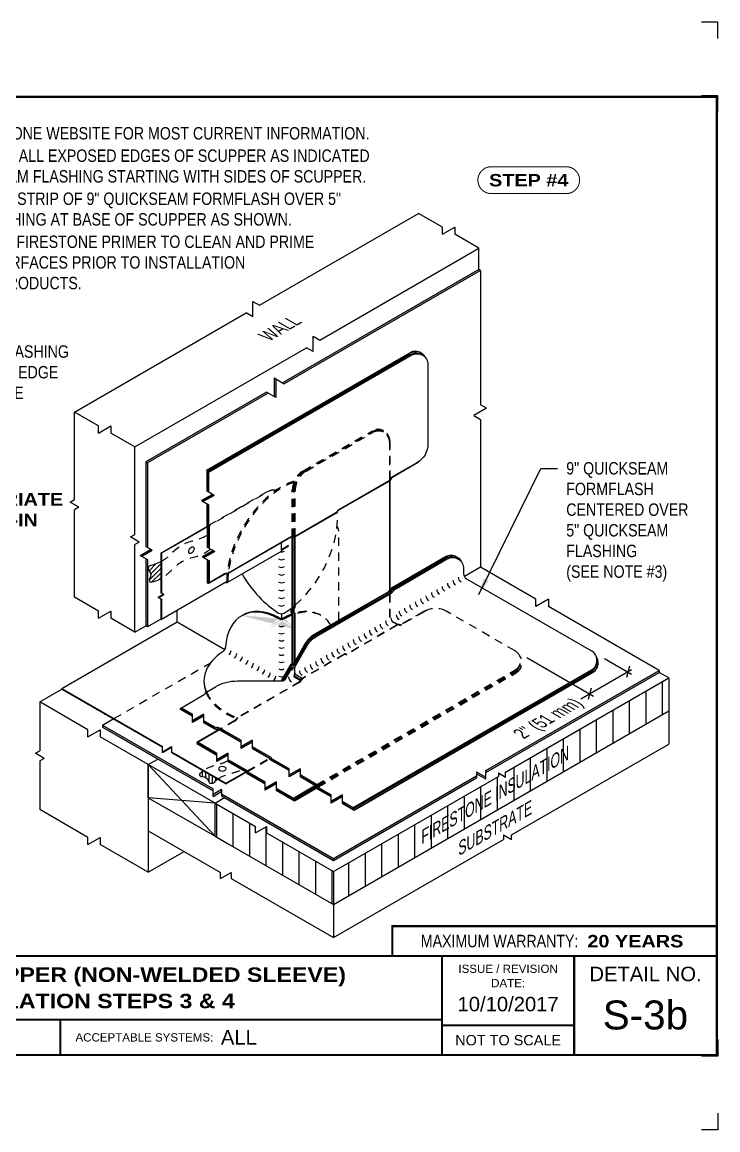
# Model space of a CAD drawing. Header units: inches. Extents: x 277.4 to 297.5, y 56 to 72.7.
# Drawn here: x 286.95 to 297.48, y 55.96 to 72.72 of the extents above; entities that cross this region are included whole.
import ezdxf
from ezdxf.enums import TextEntityAlignment as Align

# ---------------------------------------------------------------- set-up
doc = ezdxf.new("R2010")
doc.units = ezdxf.units.IN
doc.header["$MEASUREMENT"] = 0
doc.linetypes.add('HIDDEN2', pattern=[0.1875, 0.125, -0.0625])
doc.layers.get('0').update_dxf_attribs({"linetype": 'CONTINUOUS'})
doc.layers.get('DEFPOINTS').update_dxf_attribs({"linetype": 'CONTINUOUS'})
for name, color, linetype in [('FSBP-ACCESSORY-OTHER', 7, 'CONTINUOUS'), ('FSBP-ANNO-NOTE', 7, 'CONTINUOUS'), ('FSBP-INSULATION', 7, 'CONTINUOUS'), ('FSBP-MEMBRANE', 7, 'CONTINUOUS'), ('FSBP-SEALANTS', 1, 'CONTINUOUS'), ('FSBP-SUBSTRATE-GENERIC', 9, 'CONTINUOUS'), ('FSBP-TTLB', 7, 'CONTINUOUS'), ('FSBP-TTLB-BORDER', 7, 'CONTINUOUS'), ('FSBP-TTLB-TEXT', 7, 'CONTINUOUS'), ('FSBP-WALL-CURB', 9, 'CONTINUOUS'), ('FSBP-WOOD', 7, 'CONTINUOUS')]:
    doc.layers.add(name, color=color, linetype=linetype)
doc.styles.add('FSBP_ARIAL', font='arial.ttf')
doc.styles.add('FSBP_ARIAL_BOLD', font='')
doc.styles.add('FSBP_ARIAL_NAR', font='ARIALN.TTF')
doc.styles.get('FSBP_ARIAL_BOLD').set_extended_font_data('Arial Black')
doc.dimstyles.new('FSBP-LEADER', dxfattribs={"dimtxt": 0.1875, "dimasz": 0.25, "dimexe": 0.0625, "dimexo": 0.125, "dimgap": 0.125, "dimtad": 0, "dimtih": 1, "dimtoh": 1, "dimdec": 4, "dimzin": 0, "dimdsep": 46, "dimlunit": 4, "dimtxsty": 'FSBP_ARIAL_NAR', "dimcen": 0.09375, "dimclrd": 256, "dimclre": 256, "dimclrt": 256, "dimadec": 0, "dimazin": 0, "dimtfac": 1, "dimtdec": 4, "dimtofl": 0, "dimtmove": 0, "dimatfit": 3, "dimfxl": 0, "dimtolj": 1, "dimtzin": 0, "dimlwd": -1, "dimlwe": -1, "dimarcsym": 0})
pattern_1 = [(45, (21.178838, -34.580085), (-0.022097087, 0.022097087), []), (45, (21.178838, -34.56446), (-0.022097087, 0.022097087), [])]

# ---------------------------------------------------------------- blocks, each defined once
blk = doc.blocks.new('TTLB-EPDM_2')
at = {"layer": 'DEFPOINTS', "linetype": 'Continuous', "ltscale": 1.75}
for points in [[(20.016, 13.881), (20.016, 14.131), (19.766, 14.131)], [(20.016, -2.381), (20.016, -2.631), (19.766, -2.631)]]:
    blk.add_lwpolyline(points, dxfattribs=at)
at = {"layer": 'DEFPOINTS', "color": 1}
for points in [[(20.016, 12.766), (20.016, 13.016), (19.766, 13.016)], [(20.016, -1.266), (20.016, -1.516), (19.766, -1.516)]]:
    blk.add_lwpolyline(points, dxfattribs=at)
at = {"layer": 'FSBP-TTLB', "const_width": 0.0312}
blk.add_lwpolyline([(15.09, 0), (20, 0), (20, 0.451), (15.09, 0.451)], close=True, dxfattribs=at)
for points in [[(0, 0), (0, -1.5), (20, -1.5), (20, 0), (0, 0)], [(15.84, 0), (15.84, -0.964)], [(17.841, 0), (17.841, -1.5)], [(20, 0), (20, -1.5)], [(4.825, -0.964), (15.84, -0.964)], [(15.84, -0.964), (15.84, -1.5)], [(15.84, -1.049), (17.841, -1.049)]]:
    blk.add_lwpolyline(points, dxfattribs=at)
at = {"layer": 'FSBP-TTLB-BORDER', "const_width": 0.0312}
blk.add_lwpolyline([(20, 0), (20, 13), (0, 13), (0, 0)], dxfattribs=at)
at = {"layer": 'FSBP-TTLB-TEXT', "const_width": 0.0312}
blk.add_lwpolyline([(10.062, -0.964), (10.062, -1.5)], dxfattribs=at)
at = {"layer": 'FSBP-TTLB-TEXT', "style": 'FSBP_ARIAL_NAR'}
blk.add_text('MAXIMUM WARRANTY:', height=0.1875, dxfattribs=at).set_placement((17.905, 0.226), align=Align.MIDDLE_RIGHT)
at = {"layer": 'FSBP-TTLB-TEXT', "style": 'FSBP_ARIAL'}
for s, height, p in [('ISSUE / REVISION', 0.125, (16.841, -0.194)), ('DETAIL NO.', 0.2188, (18.921, -0.272)), ('DATE:', 0.125, (16.841, -0.41)), ('NOT TO SCALE', 0.15625, (16.841, -1.274))]:
    blk.add_text(s, height=height, dxfattribs=at).set_placement(p, align=Align.MIDDLE_CENTER)
blk.add_text('ACCEPTABLE SYSTEMS:', height=0.125, dxfattribs=at).set_placement((10.293, -1.232), align=Align.MIDDLE_LEFT)
at = {"layer": 'FSBP-TTLB-TEXT'}
for tag, height, style, p in [('MAXIMUM_WARRANTY', 0.188, 'FSBP_ARIAL_BOLD', (18.04, 0.224)), ('ACCPT_SYSTEMS', 0.219, 'FSBP_ARIAL', (12.494, -1.232))]:
    blk.add_attdef(tag, text='', height=height, dxfattribs=dict(at, style=style)).set_placement(p, align=Align.MIDDLE_LEFT)
for tag, height, style, p in [('DETAIL_DESCP_LINE_1', 0.219, 'FSBP_ARIAL_BOLD', (10.331, -0.283)), ('DETAIL_DESCP_LINE_2', 0.219, 'FSBP_ARIAL_BOLD', (10.331, -0.681)), ('ISSUE_REV_DATE', 0.219, 'FSBP_ARIAL', (16.841, -0.728)), ('DETAIL_NUMBER', 0.438, 'FSBP_ARIAL', (18.919, -0.893))]:
    blk.add_attdef(tag, text='', height=height, dxfattribs=dict(at, style=style)).set_placement(p, align=Align.MIDDLE_CENTER)

msp = doc.modelspace()

# ---------------------------------------------------------------- hatches: boundary and pattern name
at = {"layer": 'FSBP-ACCESSORY-OTHER'}
h = msp.add_hatch(dxfattribs=at)
h.set_pattern_fill('STEEL', color=256, scale=0.25, angle=90, style=0)
h.set_pattern_definition([(135, (84.894145, 18.173575), (-0.022097087, -0.022097087), []), (135, (84.87852, 18.173575), (-0.022097087, -0.022097087), [])])
h.paths.add_polyline_path([(289.756, 65.089, 0.079624), (289.754, 65.098), (289.048, 64.69), (289.057, 64.686)])
h.paths.add_polyline_path([(289.097, 64.061), (289.087, 64.066), (289.009, 64.021), (289.018, 64.016)])
h.paths.add_polyline_path([(289.209, 61.751), (289.209, 61.761), (289.071, 61.682), (289.071, 61.671)])
h.paths.add_polyline_path([(290.339, 61.373, 0.082504), (290.332, 61.38), (290.032, 61.206), (290.032, 61.196)])
h = msp.add_hatch(dxfattribs=at)
h.set_pattern_fill('STEEL', color=256, scale=0.25, style=0)
h.set_pattern_definition(pattern_1)
h.paths.add_polyline_path([(289.057, 64.686), (289.048, 64.69), (289.048, 64.089), (289.057, 64.084)])
h.paths.add_polyline_path([(289.057, 63.993), (289.048, 63.998), (289.048, 63.691), (289.057, 63.686)])
h = msp.add_hatch(dxfattribs=at)
h.set_pattern_fill('STEEL', color=256, scale=0.25, style=0)
h.set_pattern_definition(pattern_1)
h.paths.add_polyline_path([(287.549, 62.64), (287.549, 62.629), (289.071, 61.751), (289.071, 61.761)])
h.paths.add_polyline_path([(289.209, 61.682), (289.209, 61.671), (290.032, 61.196), (290.032, 61.206)])
at = {"layer": 'FSBP-INSULATION'}
h = msp.add_hatch(dxfattribs=at)
h.set_pattern_fill('LINE', color=256, scale=2, angle=90, style=0)
h.set_pattern_definition([(90, (21.64294, 0.18063), (-0.25, 2e-17), [])])
h.paths.add_polyline_path([(291.661, 59.37), (291.661, 59.87), (290.645, 60.456), (290.645, 60.55), (290.483, 60.456), (290.483, 60.55), (289.868, 60.905), (289.868, 60.405), (290.069, 60.288)])
h.paths.add_polyline_path([(293.715, 60.556), (296.737, 62.3), (296.737, 62.8), (294.264, 61.372), (294.264, 61.301), (294.158, 61.362), (294.158, 61.311), (291.661, 59.87), (291.661, 59.37)])
h.paths.add_polyline_path([(292.935, 60.219), (295.376, 61.564), (295.376, 61.9), (292.935, 60.555)], flags=24)
at = {"layer": 'FSBP-MEMBRANE'}
h = msp.add_hatch(color=256, dxfattribs=at)
h.paths.add_polyline_path([(288.845, 64.591), (288.819, 64.606), (288.819, 63.589), (288.845, 63.574)])
h.paths.add_polyline_path([(288.736, 64.654), (288.762, 64.639), (288.919, 64.73), (288.894, 64.745)])
h.paths.add_polyline_path([(288.819, 64.787), (288.845, 64.772), (288.845, 66.055), (288.819, 66.07)])
h.paths.add_polyline_path([(290.672, 67.11), (290.646, 67.125), (288.819, 66.07), (288.845, 66.055)])
h.paths.add_polyline_path([(290.763, 67.058), (290.789, 67.043), (290.789, 67.324), (290.763, 67.339)])
h.paths.add_polyline_path([(293.888, 68.966), (293.862, 68.981), (290.89, 67.265), (290.916, 67.25)])
h = msp.add_hatch(color=256, dxfattribs=at)
h.paths.add_polyline_path([(292.841, 67.684, -0.255923), (293.001, 67.688, 0.280048), (292.828, 67.692), (292.508, 67.507), (292.508, 67.492)])
h.paths.add_polyline_path([(292.508, 67.492), (292.508, 67.507), (289.76, 65.92), (289.773, 65.913)])
h.paths.add_polyline_path([(289.773, 65.913), (289.76, 65.92), (289.76, 65.618), (289.773, 65.61)])
h.paths.add_polyline_path([(289.855, 65.563), (289.842, 65.57), (289.677, 65.475), (289.69, 65.468)])
h.paths.add_polyline_path([(289.773, 65.42), (289.76, 65.427), (289.76, 65.117, 0.124612), (289.764, 65.103, -0.124612), (289.769, 65.09), (289.769, 64.768), (289.782, 64.761), (289.782, 65.09, 0.124612), (289.777, 65.104, -0.124612), (289.773, 65.117)])
h.paths.add_polyline_path([(289.864, 64.713), (289.851, 64.721), (289.687, 64.625), (289.699, 64.618)])
h.paths.add_polyline_path([(289.782, 64.57), (289.769, 64.578), (289.769, 64.248), (289.782, 64.241)])
for points in [[(291.069, 63.887, -0.145855), (291.06, 63.869, 0.145855), (291.052, 63.85), (291.052, 63.8, 0.145855), (291.06, 63.782, -0.145855), (291.069, 63.763), (291.069, 63.033), (291.082, 63.055), (291.082, 63.768, 0.145855), (291.073, 63.786, -0.145855), (291.065, 63.805), (291.065, 63.846, -0.145855), (291.073, 63.865, 0.145855), (291.082, 63.883), (291.082, 64.936, -0.050715), (291.069, 64.931)], [(291.27, 63.299, -0.131652), (291.392, 63.421), (292.543, 64.086, 0.19907), (292.561, 64.112, -0.108413), (292.613, 64.156), (293.381, 64.6, -0.250594), (293.538, 64.605, 0.285456), (293.362, 64.611), (292.56, 64.148, 0.19907), (292.543, 64.122, -0.219395), (292.522, 64.095), (291.373, 63.432, 0.131652), (291.251, 63.31), (291.072, 63, -0.16688), (291.05, 62.992, 0.16688), (291.028, 62.984), (290.897, 62.757, 0.16329), (290.937, 62.783), (291.038, 62.958, -0.16688), (291.06, 62.966, 0.16688), (291.082, 62.974)]]:
    msp.add_hatch(color=256, dxfattribs=at).paths.add_polyline_path(points)
h = msp.add_hatch(color=256, dxfattribs=at)
edge = h.paths.add_edge_path()
edge.add_ellipse((290.891, 64.725), major_axis=(-0.587, -1.016), ratio=0.57735, start_angle=307.1534, end_angle=313.8042, ccw=False)
edge.add_arc((290.039, 64.44), 0.0666, 279.2377, 296.5015, ccw=False)
edge.add_ellipse((290.874, 64.735), major_axis=(-0.587, -1.016), ratio=0.57735, start_angle=308.0668, end_angle=315)
edge.add_line((290.044, 64.256), (290.027, 64.246))
edge.add_line((290.027, 64.246), (290.03, 64.244))
edge.add_arc((290.041, 64.262), 0.0208, 240, 299.5978)
edge.add_line((290.051, 64.243), (290.051, 64.244))
edge.add_arc((290.041, 64.262), 0.0208, 300.4022, 359.0851)
edge.add_ellipse((290.891, 64.725), major_axis=(-0.587, -1.016), ratio=0.57735, start_angle=313.8042, end_angle=314.0635, ccw=False)
h = msp.add_hatch(color=256, dxfattribs=at)
edge = h.paths.add_edge_path()
edge.add_ellipse((290.891, 62.725), major_axis=(-0.587, -1.016), ratio=0.57735, start_angle=214.8173, end_angle=223.439, ccw=False)
edge.add_arc((291.003, 63.747), 0.0358, 8.4871, 33.1803)
edge.add_ellipse((290.874, 62.735), major_axis=(-0.587, -1.016), ratio=0.57735, start_angle=213.9828, end_angle=222.3308)
edge.add_arc((290.874, 63.788), 0.0833, 242.3672, 297.6328, ccw=False)
edge.add_ellipse((290.874, 62.735), major_axis=(0.587, -1.016), ratio=0.57735, start_angle=137.6692, end_angle=180.8455)
edge.add_ellipse((290.857, 62.725), major_axis=(0.587, -1.016), ratio=0.57735, start_angle=136.561, end_angle=179.1545, ccw=False)
edge.add_arc((290.874, 63.769), 0.0833, 241.3706, 298.6294)
edge = h.paths.add_edge_path()
edge.add_ellipse((290.874, 62.755), major_axis=(-1.174, 0), ratio=0.57735, start_angle=360.8455, end_angle=374.3543, ccw=False)
edge.add_ellipse((290.874, 62.735), major_axis=(-1.174, 0), ratio=0.57735, start_angle=359.1545, end_angle=373.0671)
edge.add_arc((289.766, 62.546), 0.05, 125.1472, 134.4899, ccw=False)
h = msp.add_hatch(color=256, dxfattribs=at)
h.paths.add_polyline_path([(289.36, 62.348), (289.36, 62.348), (289.36, 62.327), (289.528, 62.23), (289.528, 62.252)])
h.paths.add_polyline_path([(295.257, 62.721), (295.238, 62.732), (291.958, 60.838), (291.958, 60.817)])
h.paths.add_polyline_path([(295.565, 62.899, 0.285456), (295.648, 63.054, -0.250594), (295.565, 62.921), (295.238, 62.732), (295.257, 62.721)])
h.paths.add_polyline_path([(289.692, 62.23), (289.692, 62.252), (289.528, 62.157), (289.528, 62.135)])
h.paths.add_polyline_path([(289.692, 62.157), (289.692, 62.135), (289.86, 62.038, 0.127503), (289.899, 62.031, -0.127503), (289.937, 62.024), (290.264, 61.835), (290.264, 61.857), (289.937, 62.046, 0.127503), (289.899, 62.053, -0.127503), (289.86, 62.06)])
h.paths.add_polyline_path([(290.429, 61.835), (290.429, 61.857), (290.264, 61.762), (290.264, 61.74)])
h.paths.add_polyline_path([(290.429, 61.762), (290.429, 61.74), (290.688, 61.59, -0.164799), (290.701, 61.577, 0.124612), (290.711, 61.566), (290.99, 61.405), (290.99, 61.427), (290.734, 61.575, -0.164799), (290.72, 61.588, 0.124612), (290.711, 61.599)])
h.paths.add_polyline_path([(291.155, 61.405), (291.155, 61.427), (290.99, 61.332), (290.99, 61.31)])
h.paths.add_polyline_path([(291.155, 61.332), (291.155, 61.31), (291.388, 61.176, -0.127503), (291.413, 61.146, 0.127503), (291.438, 61.116), (291.625, 61.009), (291.625, 61.03), (291.457, 61.127, -0.127503), (291.432, 61.157, 0.127503), (291.406, 61.187)])
h.paths.add_polyline_path([(291.79, 61.009), (291.79, 61.03), (291.625, 60.935), (291.625, 60.913)])
h.paths.add_polyline_path([(291.79, 60.935), (291.79, 60.913), (291.958, 60.817), (291.958, 60.838)])
h = msp.add_hatch(color=256, dxfattribs=at)
h.paths.add_polyline_path([(288.166, 62.086), (288.166, 62.056), (289.839, 61.09), (289.839, 61.12)])
h.paths.add_polyline_path([(289.966, 61.082), (289.966, 61.112), (289.839, 61.038), (289.839, 61.008)])
h.paths.add_polyline_path([(291.662, 60.037), (291.662, 60.067), (289.966, 61.046), (289.966, 61.016)])
h.paths.add_polyline_path([(291.662, 60.067), (291.662, 60.037), (293.828, 61.287), (293.828, 61.317)])
h.paths.add_polyline_path([(293.969, 61.269), (293.969, 61.299), (293.828, 61.38), (293.828, 61.35)])
h.paths.add_polyline_path([(296.592, 62.883), (296.592, 62.913), (293.969, 61.399), (293.969, 61.369)])
h = msp.add_hatch(color=256, dxfattribs=at)
h.paths.add_polyline_path([(289.611, 61.827), (289.611, 61.812), (289.896, 61.647), (289.896, 61.662)])
h.paths.add_polyline_path([(290.061, 61.647), (290.061, 61.662), (289.896, 61.567), (289.896, 61.552)])
h.paths.add_polyline_path([(290.061, 61.567), (290.061, 61.552), (290.339, 61.391, -0.124612), (290.349, 61.38, 0.124612), (290.358, 61.369), (290.627, 61.214), (290.627, 61.229), (290.365, 61.38, -0.124612), (290.356, 61.391, 0.124612), (290.346, 61.402)])
h.paths.add_polyline_path([(290.792, 61.214), (290.792, 61.229), (290.627, 61.134), (290.627, 61.119)])
h.paths.add_polyline_path([(290.792, 61.134), (290.792, 61.119), (291.054, 60.968), (291.054, 60.983)])
h.paths.add_polyline_path([(291.391, 61.162, 0.044397), (291.381, 61.171), (291.054, 60.983), (291.054, 60.968)])
at = {"layer": 'FSBP-SEALANTS'}
h = msp.add_hatch(dxfattribs=at)
h.set_pattern_fill('ANSI31', color=256, scale=0.4, style=0)
h.set_pattern_definition([(45, (30.07725, -36.050846), (-0.035355339, 0.035355339), [])])
h.paths.add_polyline_path([(289.048, 64.558, -0.065045), (288.897, 64.502, 0.622721), (288.869, 64.423, -0.36093), (288.879, 64.304, 0.501334), (288.897, 64.248, 0.065045), (289.048, 64.305)])
h = msp.add_hatch(dxfattribs=at)
h.set_pattern_fill('ANSI31', color=256, scale=0.4, angle=45, style=0)
h.set_pattern_definition([(90, (21.17884, -34.580085), (-0.05, 7e-18), [])])
h.paths.add_polyline_path([(289.687, 61.395, 0.028525), (289.636, 61.346, 0.501334), (289.675, 61.302, -0.36093), (289.773, 61.234, 0.550988), (289.849, 61.212, -0.032505), (289.907, 61.268)])

# ---------------------------------------------------------------- linework, layer by layer
at = {"layer": 'FSBP-ACCESSORY-OTHER'}
for p, q in [((289.048, 64.69), (289.754, 65.098)), ((289.756, 65.089), (289.057, 64.686))]:
    msp.add_line(p, q, dxfattribs=at)
at = {"layer": 'FSBP-ACCESSORY-OTHER', "linetype": 'HIDDEN2'}
for p, q in [((290.874, 64.745), (291.038, 64.84)), ((290.874, 64.735), (291.038, 64.829))]:
    msp.add_line(p, q, dxfattribs=at)
at = {"layer": 'FSBP-ACCESSORY-OTHER', "linetype": 'Continuous'}
for p, q in [((290.874, 64.735), (290.874, 64.719)), ((289.057, 64.686), (289.048, 64.69)), ((289.048, 64.69), (289.048, 64.089)), ((289.057, 64.686), (289.057, 64.084)), ((290.044, 64.256), (289.057, 63.686)), ((289.009, 64.021), (289.087, 64.066)), ((289.018, 64.016), (289.097, 64.061)), ((289.097, 64.061), (289.048, 64.089)), ((289.009, 64.021), (289.057, 63.993)), ((289.048, 63.998), (289.048, 63.691)), ((289.057, 63.993), (289.057, 63.686)), ((289.294, 63.647), (289.294, 63.823)), ((290.874, 63.77), (290.874, 63.705)), ((287.549, 62.64), (289.294, 63.647)), ((289.057, 63.686), (289.048, 63.691)), ((287.549, 62.64), (289.071, 61.761)), ((287.549, 62.64), (287.549, 62.629)), ((287.549, 62.629), (289.071, 61.751)), ((289.071, 61.682), (289.209, 61.761)), ((289.071, 61.671), (289.071, 61.761)), ((289.071, 61.671), (289.209, 61.751)), ((289.209, 61.761), (289.209, 61.671)), ((289.209, 61.682), (290.032, 61.206)), ((289.209, 61.671), (290.032, 61.196)), ((290.032, 61.206), (290.332, 61.38)), ((290.032, 61.196), (290.339, 61.373)), ((290.032, 61.206), (290.032, 61.196))]:
    msp.add_line(p, q, dxfattribs=at)
at = {"layer": 'FSBP-ACCESSORY-OTHER', "linetype": 'HIDDEN2', "flags": 128}
for points in [[(289.774, 65.11), (290.677, 65.631, -0.234647), (290.788, 65.638, -0.234647)], [(290.787, 65.637, 0.210649), (290.687, 65.626), (289.778, 65.102)], [(291.74, 63.673), (291.74, 65.018, 0.159264), (291.716, 65.092)]]:
    msp.add_lwpolyline(points, format="xyb", dxfattribs=at)
for points in [[(290.874, 64.735), (290.874, 64.846)], [(290.355, 61.393), (290.685, 61.584)], [(290.36, 61.385), (290.692, 61.577)]]:
    msp.add_lwpolyline(points, dxfattribs=at)
at = {"layer": 'FSBP-ACCESSORY-OTHER', "linetype": 'Continuous'}
msp.add_ellipse((289.511, 64.733), major_axis=(-0.0287, -0.0497), ratio=0.57735, dxfattribs=at)
at = {"layer": 'FSBP-ACCESSORY-OTHER', "linetype": 'Continuous', "extrusion": (0, 0, -1)}
msp.add_ellipse((289.977, 61.425), major_axis=(-0.0574, 0), ratio=0.57735, dxfattribs=at)
at = {"layer": 'FSBP-ANNO-NOTE'}
for p, q in [((294.586, 63.108), (295.595, 62.526)), ((295.763, 63.095), (296.172, 62.859)), ((296.172, 62.922), (295.407, 62.48)), ((296.141, 62.976), (296.095, 62.805)), ((295.563, 62.643), (295.518, 62.472))]:
    msp.add_line(p, q, dxfattribs=at)
at = {"layer": 'FSBP-ANNO-NOTE', "const_width": 0.0156}
msp.add_lwpolyline([(294.05, 70.129), (295.182, 70.129, 1), (295.182, 70.536), (294.05, 70.536, 1)], format="xyb", close=True, dxfattribs=at)
at = {"layer": 'FSBP-INSULATION', "linetype": 'Continuous'}
for p, q in [((296.737, 62.8), (296.592, 62.883)), ((294.264, 61.372), (296.737, 62.8)), ((293.715, 60.556), (296.737, 62.3)), ((294.158, 61.362), (294.264, 61.301)), ((294.158, 61.362), (294.158, 61.311)), ((294.264, 61.301), (294.264, 61.372)), ((291.661, 59.87), (294.158, 61.311)), ((289.868, 60.905), (290.483, 60.55)), ((290.483, 60.456), (290.645, 60.55)), ((290.483, 60.456), (290.483, 60.55)), ((290.645, 60.55), (290.645, 60.456)), ((291.661, 59.37), (293.715, 60.556)), ((289.868, 60.405), (290.069, 60.288)), ((290.645, 60.456), (291.661, 59.87)), ((290.069, 60.288), (291.661, 59.37)), ((291.661, 59.87), (291.661, 59.37))]:
    msp.add_line(p, q, dxfattribs=at)
at = {"layer": 'FSBP-INSULATION'}
msp.add_line((296.737, 62.8), (296.737, 62.3), dxfattribs=at)
at = {"layer": 'FSBP-MEMBRANE', "linetype": 'Continuous'}
for p, q in [((293.862, 68.981), (290.89, 67.265)), ((293.888, 68.966), (290.916, 67.25)), ((293.888, 68.966), (293.862, 68.981)), ((293.888, 68.966), (293.888, 66.931)), ((290.763, 67.339), (290.916, 67.25)), ((290.763, 67.339), (290.763, 67.058)), ((290.789, 67.324), (290.789, 67.043)), ((290.646, 67.125), (288.819, 66.07)), ((290.672, 67.11), (288.845, 66.055)), ((290.789, 67.043), (290.646, 67.125)), ((293.976, 66.88), (293.784, 66.769)), ((293.976, 66.88), (293.888, 66.931)), ((293.784, 66.769), (293.888, 66.709)), ((293.888, 66.709), (293.888, 64.475)), ((288.819, 66.07), (288.845, 66.055)), ((288.819, 66.07), (288.819, 64.787)), ((288.845, 66.055), (288.845, 64.772)), ((289.829, 65.578), (289.664, 65.483)), ((289.842, 65.57), (289.677, 65.475)), ((289.855, 65.563), (289.69, 65.468)), ((289.855, 65.563), (289.747, 65.625)), ((289.664, 65.483), (289.773, 65.42)), ((288.736, 64.654), (288.894, 64.745)), ((288.919, 64.73), (288.762, 64.639)), ((288.919, 64.73), (288.819, 64.787)), ((289.838, 64.728), (289.674, 64.633)), ((289.851, 64.721), (289.687, 64.625)), ((289.864, 64.713), (289.699, 64.618)), ((289.864, 64.713), (289.756, 64.776)), ((288.736, 64.654), (288.845, 64.591)), ((288.819, 64.606), (288.819, 63.589)), ((288.845, 64.591), (288.845, 63.574)), ((289.674, 64.633), (289.782, 64.57)), ((294.725, 63.992), (293.888, 64.475)), ((294.916, 63.992), (294.725, 63.881)), ((294.725, 63.881), (294.725, 63.992)), ((294.916, 63.992), (294.916, 63.881)), ((296.592, 62.913), (294.916, 63.881)), ((288.845, 63.574), (288.819, 63.589)), ((289.048, 63.691), (288.845, 63.574)), ((289.294, 63.647), (290.018, 63.229)), ((293.969, 61.399), (296.592, 62.913)), ((293.969, 61.369), (296.592, 62.883)), ((289.692, 62.252), (289.528, 62.157)), ((289.528, 62.127), (289.528, 62.252)), ((289.692, 62.23), (289.528, 62.135)), ((289.692, 62.222), (289.528, 62.127)), ((289.692, 62.252), (289.692, 62.127)), ((288.166, 62.086), (289.839, 61.12)), ((288.166, 62.086), (288.166, 62.056)), ((288.166, 62.056), (289.839, 61.09)), ((290.429, 61.857), (290.264, 61.762)), ((290.264, 61.732), (290.264, 61.857)), ((290.429, 61.857), (290.429, 61.732)), ((290.429, 61.835), (290.264, 61.74)), ((290.429, 61.827), (290.264, 61.732)), ((290.061, 61.662), (289.896, 61.567)), ((289.896, 61.537), (289.896, 61.662)), ((290.061, 61.647), (289.896, 61.552)), ((290.061, 61.632), (289.896, 61.537)), ((290.061, 61.662), (290.061, 61.537)), ((291.155, 61.427), (290.99, 61.332)), ((290.99, 61.302), (290.99, 61.427)), ((291.155, 61.405), (290.99, 61.31)), ((291.155, 61.397), (290.99, 61.302)), ((291.155, 61.427), (291.155, 61.302)), ((293.828, 61.38), (293.969, 61.299)), ((293.828, 61.38), (293.828, 61.287)), ((293.969, 61.269), (293.828, 61.35)), ((293.969, 61.269), (293.969, 61.399)), ((290.792, 61.229), (290.627, 61.134)), ((290.627, 61.104), (290.627, 61.229)), ((290.792, 61.214), (290.627, 61.119)), ((290.792, 61.199), (290.627, 61.104)), ((290.792, 61.229), (290.792, 61.104)), ((291.662, 60.067), (293.828, 61.317)), ((291.662, 60.037), (293.828, 61.287)), ((289.839, 61.008), (289.839, 61.12)), ((289.966, 61.112), (289.839, 61.038)), ((289.839, 61.008), (289.966, 61.082)), ((289.966, 61.112), (289.966, 61.016)), ((289.966, 61.046), (291.662, 60.067)), ((289.966, 61.016), (291.662, 60.037)), ((291.79, 61.03), (291.625, 60.935)), ((291.625, 60.905), (291.625, 61.03)), ((291.79, 61.03), (291.79, 60.905)), ((291.79, 61.009), (291.625, 60.913)), ((291.79, 61), (291.625, 60.905)), ((291.662, 60.037), (291.662, 60.067))]:
    msp.add_line(p, q, dxfattribs=at)
at = {"layer": 'FSBP-MEMBRANE'}
for p, q in [((289.76, 65.941), (292.828, 67.712)), ((289.747, 65.949), (289.76, 65.941)), ((289.76, 65.941), (289.76, 65.92)), ((289.773, 65.913), (289.76, 65.92)), ((291.069, 64.931), (291.069, 63.887)), ((290.051, 64.243), (290.874, 64.719)), ((289.769, 64.227), (289.756, 64.235)), ((289.782, 64.241), (289.769, 64.248)), ((289.769, 64.248), (289.769, 64.227)), ((289.782, 64.241), (289.782, 64.241)), ((290.03, 64.244), (290.027, 64.246)), ((291.052, 63.85), (291.052, 63.8)), ((291.069, 63.763), (291.069, 63.033)), ((291.958, 60.838), (295.565, 62.921)), ((291.958, 60.817), (295.565, 62.899)), ((291.976, 60.806), (295.583, 62.889)), ((291.976, 60.798), (295.583, 62.881)), ((296.592, 62.913), (296.592, 62.883)), ((289.342, 62.338), (289.36, 62.348)), ((289.342, 62.338), (289.342, 62.329)), ((289.36, 62.327), (289.342, 62.338)), ((289.342, 62.329), (289.528, 62.222)), ((289.36, 62.349), (289.36, 62.349)), ((289.36, 62.349), (289.36, 62.327)), ((289.36, 62.349), (289.528, 62.252)), ((289.36, 62.327), (289.528, 62.23)), ((288.166, 62.086), (288.328, 62.179)), ((289.692, 62.157), (289.86, 62.06)), ((289.692, 62.135), (289.86, 62.038)), ((289.937, 62.046), (290.264, 61.857)), ((289.937, 62.024), (290.264, 61.835)), ((289.592, 61.822), (289.592, 61.807)), ((289.611, 61.812), (289.592, 61.822)), ((289.611, 61.827), (289.611, 61.827)), ((289.611, 61.827), (289.611, 61.812)), ((290.429, 61.762), (290.711, 61.599)), ((290.429, 61.74), (290.692, 61.588)), ((290.429, 61.732), (290.685, 61.584)), ((290.99, 61.397), (290.704, 61.562)), ((290.99, 61.405), (290.711, 61.566)), ((290.99, 61.427), (290.73, 61.577)), ((291.406, 61.187), (291.155, 61.332)), ((291.388, 61.176), (291.155, 61.31)), ((291.072, 60.957), (291.402, 61.148)), ((291.438, 61.116), (291.625, 61.009)), ((291.457, 61.127), (291.625, 61.03)), ((291.054, 60.983), (291.054, 60.968)), ((291.072, 60.957), (291.054, 60.968)), ((291.072, 60.942), (291.072, 60.957)), ((291.79, 60.935), (291.958, 60.838)), ((291.79, 60.913), (291.976, 60.806)), ((291.79, 60.905), (291.976, 60.798)), ((291.958, 60.817), (291.958, 60.838)), ((291.976, 60.798), (291.976, 60.806))]:
    msp.add_line(p, q, dxfattribs=at)
at = {"layer": 'FSBP-MEMBRANE', "linetype": 'HIDDEN2'}
msp.add_line((288.337, 62.185), (289.802, 63.03), dxfattribs=at)
at = {"layer": 'FSBP-MEMBRANE'}
for points in [[(289.747, 65.625), (289.747, 65.949), (292.815, 67.72)], [(289.76, 65.618), (289.76, 65.92), (292.828, 67.692)], [(292.505, 65.783), (291.729, 65.335)], [(292.511, 65.78), (291.734, 65.332)], [(292.508, 65.779), (292.508, 64.119)], [(292.513, 65.782), (292.513, 64.126)], [(291.038, 63.89), (291.038, 64.93)], [(291.051, 63.885), (291.051, 64.929)], [(291.082, 63.883), (291.082, 64.936)], [(289.756, 64.235), (289.756, 64.585)], [(289.769, 64.248), (289.769, 64.578)], [(290.011, 64.373), (289.782, 64.241), (289.782, 64.57)], [(290.01, 64.367), (289.769, 64.227)], [(291.021, 63.79), (291.021, 63.853)], [(291.034, 63.794), (291.034, 63.848)], [(291.038, 63.016), (291.038, 63.753)], [(291.051, 63.018), (291.051, 63.757)], [(291.065, 63.805), (291.065, 63.846)], [(291.082, 63.055), (291.082, 63.768)], [(290.874, 62.755), (291.02, 63.008)], [(290.884, 62.755), (291.024, 62.997)], [(290.897, 62.757), (291.028, 62.984)], [(289.932, 62.018), (289.592, 61.822)], [(289.937, 62.015), (289.611, 61.827), (289.896, 61.662)], [(289.592, 61.807), (289.896, 61.632)], [(289.611, 61.812), (289.896, 61.647)], [(290.792, 61.134), (291.054, 60.983), (291.381, 61.171)], [(290.792, 61.119), (291.054, 60.968), (291.391, 61.162)], [(290.792, 61.104), (291.072, 60.942), (291.409, 61.137)]]:
    msp.add_lwpolyline(points, dxfattribs=at)
for points in [[(289.773, 65.61), (289.773, 65.913), (292.841, 67.684, -0.57735), (293.091, 67.54), (293.091, 66.344, -0.267949), (292.924, 66.055), (292.546, 65.837, 0.219395), (292.525, 65.81, -0.219395), (292.505, 65.783, -0.219395)], [(292.953, 66.073, -0.050608), (292.898, 66.034), (292.552, 65.834, 0.219395), (292.531, 65.807, -0.219395), (292.511, 65.78)], [(289.756, 64.776), (289.756, 65.089, 0.124612), (289.751, 65.103, -0.124612), (289.747, 65.116), (289.747, 65.435)], [(289.769, 64.768), (289.769, 65.09, 0.124612), (289.764, 65.103, -0.124612), (289.76, 65.117), (289.76, 65.427)], [(289.782, 64.761), (289.782, 65.09, 0.124612), (289.777, 65.104, -0.124612), (289.773, 65.117), (289.773, 65.42)], [(291.714, 65.3), (291.081, 64.935, -0.134379), (291.046, 64.93, 0.134379), (291.01, 64.924), (290.069, 64.381)], [(291.708, 65.303), (291.082, 64.942, -0.134379), (291.047, 64.936, 0.134379), (291.011, 64.931), (290.07, 64.387)], [(291.708, 65.303, 0.262332), (291.719, 65.319, -0.262332), (291.729, 65.335, -48.954674)], [(291.714, 65.3, 0.262332), (291.724, 65.316, -0.262332), (291.734, 65.332, -48.954674)], [(291.064, 63.024), (291.244, 63.335, -0.131652), (291.366, 63.457), (292.497, 64.11, 0.219395), (292.517, 64.137, -0.219395), (292.538, 64.164), (293.355, 64.636)], [(291.068, 63.013), (291.251, 63.331, -0.131652), (291.373, 63.453), (292.504, 64.106, 0.219395), (292.525, 64.133, -0.219395), (292.545, 64.16), (293.362, 64.631, -0.443615), (293.597, 64.556)], [(291.072, 63), (291.251, 63.31, -0.131652), (291.373, 63.432), (292.522, 64.095, 0.219395), (292.543, 64.122, -0.219395), (292.563, 64.149), (293.362, 64.611)], [(291.082, 62.974), (291.27, 63.299, -0.131652), (291.392, 63.421), (292.541, 64.085, 0.219395), (292.561, 64.112, -0.108413), (292.613, 64.156), (293.381, 64.6, -0.57735), (293.631, 64.455), (293.631, 64.375)], [(293.355, 64.636, -0.27466), (293.525, 64.633, -0.27466)], [(293.362, 64.611, -0.285456), (293.538, 64.605, -0.285456)], [(290.069, 64.381, -0.115113), (290.04, 64.374, 0.115113), (290.01, 64.367, -32.744507)], [(290.07, 64.387, -0.115113), (290.04, 64.38, 0.115113), (290.011, 64.373, -32.744507)], [(293.631, 64.375, 0.267949), (293.673, 64.302), (295.565, 63.21)], [(293.386, 64.233, 0.267949), (293.428, 64.161)], [(293.468, 64.28, 0.267949), (293.51, 64.208)], [(293.549, 64.327, 0.267949), (293.591, 64.255)], [(293.061, 64.045, 0.267949), (293.102, 63.973)], [(293.142, 64.092, 0.267949), (293.184, 64.02)], [(293.224, 64.139, 0.267949), (293.265, 64.067)], [(293.305, 64.186, 0.267949), (293.347, 64.114)], [(291.038, 63.89, -0.145855), (291.029, 63.871, 0.145855), (291.021, 63.853, 2.072619)], [(291.051, 63.885, -0.145855), (291.042, 63.867, 0.145855), (291.034, 63.848, 2.072619)], [(291.069, 63.887, -0.145855), (291.06, 63.869, 0.145855), (291.052, 63.85, 2.072619)], [(291.082, 63.883, -0.145855), (291.073, 63.865, 0.145855), (291.065, 63.846, 2.072619)], [(292.816, 63.904, 0.267949), (292.858, 63.832)], [(292.898, 63.951, 0.267949), (292.939, 63.879)], [(292.979, 63.998, 0.267949), (293.021, 63.926)], [(291.038, 63.753, 0.145855), (291.029, 63.771, -0.145855), (291.021, 63.79, -2.072619)], [(291.051, 63.757, 0.145855), (291.042, 63.776, -0.145855), (291.034, 63.794, -2.072619)], [(291.069, 63.763, 0.145855), (291.06, 63.782, -0.145855), (291.052, 63.8, -2.072619)], [(291.082, 63.768, 0.145855), (291.073, 63.786, -0.145855), (291.065, 63.805, -2.072619)], [(292.53, 63.709, 0.267949), (292.572, 63.637)], [(292.612, 63.756, 0.267949), (292.654, 63.684)], [(292.653, 63.81, 0.267949), (292.695, 63.738)], [(292.735, 63.857, 0.267949), (292.776, 63.785)], [(292.286, 63.568, 0.267949), (292.328, 63.496)], [(292.367, 63.615, 0.267949), (292.409, 63.543)], [(292.449, 63.662, 0.267949), (292.491, 63.59)], [(291.96, 63.38, 0.267949), (292.002, 63.308)], [(292.041, 63.427, 0.267949), (292.083, 63.355)], [(292.123, 63.474, 0.267949), (292.165, 63.402)], [(292.204, 63.521, 0.267949), (292.246, 63.449)], [(291.634, 63.192, 0.267949), (291.676, 63.119)], [(291.716, 63.239, 0.267949), (291.757, 63.166)], [(291.797, 63.286, 0.267949), (291.839, 63.214)], [(291.879, 63.333, 0.267949), (291.92, 63.261)], [(291.02, 63.008, -0.16688), (291.042, 63.016, 0.16688), (291.064, 63.024, -2.106412)], [(291.39, 63.05, 0.267949), (291.431, 62.978)], [(291.471, 63.098, 0.267949), (291.513, 63.025)], [(291.553, 63.145, 0.267949), (291.594, 63.072)], [(289.36, 62.349), (289.704, 62.548, 0.129461), (289.721, 62.567, -0.129461), (289.737, 62.587), (289.873, 62.665, -0.131652), (290.207, 62.755), (290.874, 62.755, 0.243803), (290.937, 62.783), (291.038, 62.958)], [(291.024, 62.997, -0.16688), (291.046, 63.005, 0.16688), (291.068, 63.013, -2.106412)], [(291.028, 62.984, -0.16688), (291.05, 62.992, 0.16688), (291.072, 63, -2.106412)], [(291.038, 62.958, -0.16688), (291.06, 62.966, 0.16688), (291.082, 62.974, -2.106412)], [(291.064, 62.862, 0.267949), (291.105, 62.79)], [(291.145, 62.909, 0.267949), (291.187, 62.837)], [(291.227, 62.956, 0.267949), (291.268, 62.884)], [(291.308, 63.003, 0.267949), (291.35, 62.931)], [(290.982, 62.815, 0.267949), (291.024, 62.743)], [(289.692, 62.127), (289.86, 62.03, 0.127503), (289.899, 62.023, -0.127503), (289.937, 62.016), (290.264, 61.827)], [(289.86, 62.06, 0.127503), (289.899, 62.053, -0.127503), (289.937, 62.046, 23.477399)], [(289.86, 62.038, 0.127503), (289.899, 62.031, -0.127503), (289.937, 62.024, 23.477399)], [(290.061, 61.567), (290.346, 61.402, -0.124612), (290.356, 61.391, 0.124612), (290.365, 61.38), (290.627, 61.229)], [(290.061, 61.552), (290.339, 61.391, -0.124612), (290.349, 61.38, 0.124612), (290.358, 61.369), (290.627, 61.214)], [(290.061, 61.537), (290.332, 61.38, -0.124612), (290.342, 61.369, 0.124612), (290.351, 61.358), (290.627, 61.199)], [(290.685, 61.584, -0.124612), (290.694, 61.573, 0.124612), (290.704, 61.562)], [(290.692, 61.588, -0.124612), (290.701, 61.577, 0.124612), (290.711, 61.566)], [(290.711, 61.599, -0.124612), (290.72, 61.588, 0.124612), (290.73, 61.577)], [(291.625, 61), (291.431, 61.112, -0.127503), (291.406, 61.142, 0.127503), (291.38, 61.172), (291.155, 61.302)], [(291.457, 61.127, -0.127503), (291.432, 61.157, 0.127503), (291.406, 61.187, -23.477399)], [(291.438, 61.116, -0.127503), (291.413, 61.146, 0.127503), (291.388, 61.176, -23.477399)]]:
    msp.add_lwpolyline(points, format="xyb", dxfattribs=at)
at = {"layer": 'FSBP-MEMBRANE', "linetype": 'HIDDEN2'}
for points in [[(291.218, 65.928), (292.263, 66.532, -0.57735), (292.513, 66.388), (292.513, 65.789)], [(292.418, 66.518, 0.280048), (292.245, 66.522)], [(292.423, 66.536, 0.280048), (292.25, 66.54)], [(291.249, 65.931), (292.258, 66.514, -0.57735), (292.508, 66.37), (292.508, 65.785)], [(291.038, 64.936), (291.038, 65.647, -0.267949), (291.205, 65.936)], [(291.051, 64.936), (291.051, 65.64, -0.267949), (291.218, 65.928)], [(291.069, 64.937), (291.069, 65.65, -0.267949), (291.236, 65.939)], [(291.082, 64.942), (291.082, 65.643, -0.267949), (291.249, 65.931)], [(293.072, 63.823, 0.050608), (293.01, 63.795), (292.692, 63.612, -0.219395), (292.659, 63.607, 0.219395), (292.625, 63.603), (291.865, 63.164, -0.235315), (291.844, 63.162, 0.235315), (291.823, 63.16), (291.192, 62.796, 0.134379), (291.17, 62.768, -0.134379), (291.147, 62.74), (290.207, 62.197, 0.118985), (290.188, 62.176, -0.118985), (290.168, 62.154), (289.958, 62.033)], [(291.407, 61.186), (294.41, 62.921, 0.57735), (294.41, 63.209), (293.375, 63.807, 0.267949), (293.041, 63.807), (292.692, 63.606, -0.219395), (292.658, 63.601, 0.219395), (292.624, 63.597), (291.865, 63.158, -0.235315), (291.844, 63.156, 0.235315), (291.823, 63.154), (291.198, 62.793, 0.134379), (291.176, 62.765, -0.134379), (291.153, 62.737), (290.213, 62.195, 0.118985), (290.194, 62.173, -0.118985), (290.174, 62.152), (289.963, 62.03)], [(291.417, 61.177), (294.41, 62.906, 0.280041), (294.494, 63.057)], [(291.428, 61.163), (294.429, 62.895, 0.470217), (294.471, 63.148)], [(291.435, 61.152), (294.429, 62.88, 0.280012), (294.512, 63.032)]]:
    msp.add_lwpolyline(points, format="xyb", dxfattribs=at)
msp.add_lwpolyline([(291.205, 65.936), (292.25, 66.54)], dxfattribs=at)
at = {"layer": 'FSBP-MEMBRANE', "linetype": 'Continuous'}
msp.add_lwpolyline([(293.888, 64.475), (293.642, 64.333)], dxfattribs=at)
at = {"layer": 'FSBP-MEMBRANE', "linetype": 'HIDDEN2', "flags": 128}
for points in [[(292.508, 64.066), (292.508, 63.702, 0.267949), (292.529, 63.666), (292.632, 63.607)], [(292.513, 64.069), (292.513, 63.705, 0.267949), (292.534, 63.669), (292.639, 63.608)], [(291.164, 62.757), (291.059, 62.817, -0.267927), (291.038, 62.853), (291.038, 62.958)], [(291.17, 62.768), (291.072, 62.825, -0.267927), (291.051, 62.861), (291.051, 62.965)], [(291.069, 62.967), (291.069, 62.871, 0.267927), (291.09, 62.835), (291.179, 62.784)], [(291.189, 62.793), (291.103, 62.843, -0.267927), (291.082, 62.879), (291.082, 62.974)]]:
    msp.add_lwpolyline(points, format="xyb", dxfattribs=at)
at = {"layer": 'FSBP-MEMBRANE'}
for centre, radius, start, end in [((292.898, 67.576), 0.167, 57.4208, 120), ((292.911, 67.568), 0.167, 19.2652, 120), ((292.911, 67.547), 0.167, 57.4208, 120), ((290.874, 64.79), 0.0833, 258.1584, 301.5471), ((290.874, 64.673), 0.0833, 238.4529, 301.5471), ((290.874, 64.556), 0.0833, 238.4529, 301.5471), ((290.874, 64.439), 0.0833, 238.4529, 301.5471), ((290.041, 64.262), 0.0208, 240, 359.1956), ((290.874, 64.322), 0.0833, 238.4529, 301.5471), ((290.874, 64.205), 0.0833, 238.4529, 301.5471), ((290.874, 64.087), 0.0833, 238.4529, 301.5471), ((290.874, 63.97), 0.0833, 238.4529, 301.5471), ((290.874, 63.853), 0.0833, 238.4529, 301.5471), ((290.874, 63.769), 0.0833, 241.3706, 298.6294), ((290.874, 63.788), 0.0833, 242.3672, 297.6328), ((290.874, 63.661), 0.0833, 241.3706, 298.6294), ((290.874, 63.552), 0.0833, 241.3706, 298.6294), ((290.874, 63.444), 0.0833, 241.3706, 298.6294), ((289.945, 63.271), 0.0833, 303.3827, 356.6173), ((290.03, 63.222), 0.0833, 303.3827, 356.6173), ((290.874, 63.336), 0.0833, 241.3706, 298.6294), ((295.482, 63.065), 0.167, 300, 60), ((290.114, 63.173), 0.0833, 303.3827, 356.6173), ((290.199, 63.124), 0.0833, 303.3827, 356.6173), ((290.284, 63.076), 0.0833, 303.3827, 356.6173), ((290.874, 63.227), 0.0833, 241.3706, 298.6294), ((290.874, 63.119), 0.0833, 241.3706, 298.6294), ((295.482, 63.044), 0.167, 300, 3.7269), ((295.5, 63.033), 0.167, 300, 35.6912), ((295.5, 63.025), 0.167, 300, 1.4325), ((290.368, 63.027), 0.0833, 303.3827, 356.6173), ((290.453, 62.978), 0.0833, 303.3827, 356.6173), ((290.537, 62.929), 0.0833, 303.3827, 356.6173), ((290.622, 62.88), 0.0833, 303.3827, 356.6173), ((290.874, 63.011), 0.0833, 241.3706, 298.6294), ((290.706, 62.832), 0.0833, 303.3827, 356.6173), ((290.874, 62.902), 0.0833, 241.3706, 298.6294)]:
    msp.add_arc(centre, radius, start, end, dxfattribs=at)
at = {"layer": 'FSBP-MEMBRANE', "linetype": 'HIDDEN2'}
for centre, major_axis, start_param, end_param in [((290.874, 64.735), (-0.587, -1.016), 3.695365, 5.370611), ((290.891, 64.725), (-0.587, -1.016), 3.725342, 5.354691), ((290.891, 64.725), (-0.587, -1.016), 1.017302, 2.461859), ((290.874, 62.735), (-0.587, -1.016), 3.126835, 3.679829), ((290.891, 62.725), (-0.587, -1.016), 2.855053, 3.695087), ((290.874, 62.735), (-1.174, 0), 6.51125, 7.234338), ((290.874, 62.755), (-1.174, 0), 6.533715, 7.249796)]:
    msp.add_ellipse(centre, major_axis=major_axis, ratio=0.57735, start_param=start_param, end_param=end_param, dxfattribs=at)
at = {"layer": 'FSBP-MEMBRANE'}
for centre, major_axis, start_param, end_param in [((290.874, 64.735), (-0.587, -1.016), 5.376779, 5.497787), ((290.891, 64.725), (-0.587, -1.016), 5.360838, 5.481443), ((290.857, 64.725), (0.587, -1.016), 4.724249, 5.466118), ((290.857, 62.725), (0.587, -1.016), 2.383438, 3.861087), ((290.874, 62.735), (0.587, -1.016), 2.402781, 3.15635), ((290.874, 62.735), (-0.587, -1.016), 3.734705, 3.880404), ((290.891, 62.725), (-0.587, -1.016), 3.74927, 3.899747), ((290.891, 64.725), (-0.587, -1.016), 0.817068, 0.941954), ((290.874, 62.755), (-1.174, 0), 5.56369, 6.533715), ((290.874, 62.735), (-1.174, 0), 6.268428, 6.51125)]:
    msp.add_ellipse(centre, major_axis=major_axis, ratio=0.57735, start_param=start_param, end_param=end_param, dxfattribs=at)
at = {"layer": 'FSBP-SEALANTS', "linetype": 'HIDDEN2', "flags": 128}
for points in [[(289.057, 64.564, 0.081818), (289.215, 64.689, -0.156408), (289.544, 64.879, 0.093547), (289.756, 64.968, 0.093547)], [(289.802, 64.749, -0.116954), (289.544, 64.625, 0.156408), (289.215, 64.436, -0.081818), (289.057, 64.31)], [(290.061, 61.544, -0.068959), (289.901, 61.485, 0.090005), (289.696, 61.4)], [(289.915, 61.274, -0.090005), (290.12, 61.359, 0.065983), (290.274, 61.414, 0.065983)]]:
    msp.add_lwpolyline(points, format="xyb", dxfattribs=at)
at = {"layer": 'FSBP-SEALANTS', "flags": 128}
for points in [[(289.048, 64.558, -0.065045), (288.897, 64.502, 0.622721), (288.869, 64.423, -0.36093), (288.879, 64.304, 0.501334), (288.897, 64.248, 0.065045), (289.048, 64.305)], [(289.907, 61.268, 0.028525), (289.855, 61.219, -0.622721), (289.773, 61.234, 0.36093), (289.675, 61.302, -0.501334), (289.636, 61.346, -0.028525), (289.687, 61.395)]]:
    msp.add_lwpolyline(points, format="xyb", dxfattribs=at)
at = {"layer": 'FSBP-SUBSTRATE-GENERIC', "linetype": 'Continuous'}
for p, q in [((296.737, 62.3), (296.737, 61.8)), ((294.357, 60.426), (296.737, 61.8)), ((288.858, 60.488), (289.951, 59.857)), ((291.661, 58.87), (294.234, 60.355)), ((294.234, 60.426), (294.357, 60.355)), ((294.234, 60.426), (294.234, 60.355)), ((294.357, 60.355), (294.357, 60.426)), ((289.951, 59.763), (290.113, 59.857)), ((289.951, 59.763), (289.951, 59.857)), ((290.113, 59.857), (290.113, 59.763)), ((290.113, 59.763), (291.661, 58.87)), ((291.661, 59.37), (291.661, 58.87))]:
    msp.add_line(p, q, dxfattribs=at)
at = {"layer": 'FSBP-WALL-CURB', "linetype": 'Continuous'}
for p, q in [((290.541, 68.439), (292.95, 69.829)), ((293.313, 69.62), (292.95, 69.829)), ((293.313, 69.513), (293.499, 69.62)), ((293.313, 69.513), (293.313, 69.62)), ((293.499, 69.62), (293.499, 69.513)), ((293.862, 69.303), (293.499, 69.513)), ((291.453, 67.912), (293.862, 69.303)), ((293.862, 68.981), (293.862, 69.303)), ((290.441, 68.265), (290.441, 68.496)), ((290.441, 68.496), (290.541, 68.439)), ((287.743, 66.823), (290.341, 68.323)), ((290.441, 68.265), (290.341, 68.323)), ((291.353, 67.854), (291.353, 67.97)), ((291.353, 67.97), (291.453, 67.912)), ((288.655, 66.296), (291.253, 67.796)), ((291.353, 67.739), (291.253, 67.796)), ((291.353, 67.739), (291.353, 67.854)), ((288.106, 66.613), (287.743, 66.823)), ((287.743, 65.499), (287.743, 66.823)), ((288.106, 66.506), (288.291, 66.613)), ((288.106, 66.506), (288.106, 66.613)), ((288.291, 66.613), (288.291, 66.506)), ((288.655, 66.296), (288.291, 66.506)), ((288.655, 64.972), (288.655, 66.296)), ((287.676, 65.46), (287.743, 65.499)), ((287.809, 65.384), (287.676, 65.46)), ((287.809, 65.384), (287.743, 65.345)), ((287.743, 64.021), (287.743, 65.345)), ((288.588, 64.934), (288.655, 64.972)), ((288.721, 64.857), (288.588, 64.934)), ((288.721, 64.857), (288.655, 64.819)), ((288.655, 63.494), (288.655, 64.819)), ((288.106, 63.811), (287.743, 64.021)), ((288.106, 63.704), (288.291, 63.811)), ((288.106, 63.704), (288.106, 63.811)), ((288.291, 63.811), (288.291, 63.704)), ((288.655, 63.494), (288.291, 63.704)), ((288.655, 63.494), (288.819, 63.589)), ((287.215, 62.436), (287.549, 62.629)), ((287.215, 62.436), (287.215, 61.698)), ((287.944, 62.016), (287.215, 62.436)), ((287.944, 61.909), (288.129, 62.016)), ((287.944, 61.909), (287.944, 62.016)), ((288.129, 62.016), (288.129, 61.909)), ((288.858, 61.488), (288.129, 61.909)), ((287.149, 61.66), (287.215, 61.698)), ((287.282, 61.583), (287.149, 61.66)), ((287.282, 61.583), (287.215, 61.545)), ((287.215, 61.545), (287.215, 60.807)), ((288.858, 60.988), (288.858, 59.859)), ((287.944, 60.387), (287.215, 60.807)), ((287.944, 60.28), (288.129, 60.387)), ((287.944, 60.28), (287.944, 60.387)), ((288.129, 60.387), (288.129, 60.28)), ((288.858, 59.859), (288.129, 60.28)), ((288.858, 59.859), (289.402, 60.174))]:
    msp.add_line(p, q, dxfattribs=at)
at = {"layer": 'FSBP-WOOD', "linetype": 'Continuous'}
for p, q in [((288.858, 61.488), (289.003, 61.572)), ((288.858, 61.488), (288.858, 60.988)), ((289.868, 60.905), (288.858, 61.488)), ((288.858, 61.488), (289.868, 60.405)), ((288.858, 61.488), (288.858, 60.988)), ((288.858, 60.988), (288.858, 61.488)), ((288.858, 60.988), (289.868, 60.405)), ((289.868, 60.905), (288.858, 60.988)), ((289.868, 60.905), (290.014, 60.989)), ((289.868, 60.405), (289.868, 60.905))]:
    msp.add_line(p, q, dxfattribs=at)

# ---------------------------------------------------------------- block references
msp.add_blockref('TTLB-EPDM_2', (277.463, 58.593)).add_auto_attribs({'DETAIL_DESCP_LINE_1': 'THRU-WALL SCUPPER (NON-WELDED SLEEVE)', 'DETAIL_DESCP_LINE_2': 'INSTALLATION STEPS 3 & 4', 'ACCPT_SYSTEMS': 'ALL', 'ISSUE_REV_DATE': '10/10/2017', 'DETAIL_NUMBER': 'S-3b', 'MAXIMUM_WARRANTY': '20 YEARS'})

# ---------------------------------------------------------------- texts
at = {"layer": 'FSBP-ANNO-NOTE', "style": 'FSBP_ARIAL_BOLD'}
msp.add_text('STEP #4', height=0.1875, dxfattribs=at).set_placement((294.616, 70.332), align=Align.MIDDLE_CENTER)
at = {"layer": 'FSBP-ANNO-NOTE', "linetype": 'Continuous', "style": 'FSBP_ARIAL_NAR'}
for s, oblique, p in [('WALL', 330, (290.897, 68.117)), ('SUBSTRATE', 30, (294.062, 60.506))]:
    msp.add_text(s, height=0.1875, rotation=30, dxfattribs=dict(at, oblique=oblique)).set_placement(p, align=Align.MIDDLE)
at = {"layer": 'FSBP-ANNO-NOTE', "style": 'FSBP_ARIAL_NAR', "oblique": 330}
msp.add_text('2" (51 mm)', height=0.1875, rotation=30, dxfattribs=at).set_placement((295.407, 62.48), align=Align.MIDDLE_RIGHT)
at = {"layer": 'FSBP-ANNO-NOTE', "style": 'FSBP_ARIAL_NAR', "oblique": 30}
msp.add_text('FIRESTONE INSULATION', height=0.1875, rotation=30, dxfattribs=at).set_placement((294.062, 61.006), align=Align.MIDDLE)
at = {"layer": 'FSBP-ANNO-NOTE', "char_height": 0.1875, "attachment_point": 1}
for s, width, heights, insert, style in [('\\A1;NOTES:\\P1.   REFER TO FIRESTONE WEBSITE FOR MOST CURRENT INFORMATION.\\P{\\H0.08333x;\\W9.4179;        \\W1;\\P}2.   STEP #3 - STRIP IN ALL EXPOSED EDGES OF SCUPPER AS INDICATED \\P{\\W6.27837; }WITH 5" QUICKSEAM FLASHING STARTING WITH SIDES OF SCUPPER. {\\H0.08333x;\\P\\P}3.   STEP #4 - CENTER STRIP OF 9" QUICKSEAM FORMFLASH OVER 5" \\P{\\W6.27837; }QUICKSEAM FLASHING AT BASE OF SCUPPER AS SHOWN. {\\H0.0832x; \\P\\H1.0016x;\\W9.4176;        \\W1;\\P}4.   USE ACCEPTABLE FIRESTONE PRIMER TO CLEAN AND PRIME \\P{\\W6.27837; }EPDM MATING SURFACES PRIOR TO INSTALLATION \\P      OF QUICKSEAM PRODUCTS.', 7.81324, [3.694], (284.522, 71.448), 'FSBP_ARIAL_NAR'), ('5" QUICKSEAM FLASHING CENTERED OVER EDGE \\POF METAL FLANGE \\P(SEE NOTE #2)', 2.90484, [1.217], (284.979, 67.833), 'FSBP_ARIAL_NAR'), ('9" QUICKSEAM \\PFORMFLASH \\PCENTERED OVER \\P5" QUICKSEAM \\PFLASHING\\P(SEE NOTE #3)', 1.93267, [1.888], (295.184, 66.066), 'FSBP_ARIAL_NAR'), ('USE \\PAPPROPRIATE BASE TIE-IN\\PDETAIL', 2.90484, [1.217], (285.404, 65.909), 'FSBP_ARIAL_BOLD')]:
    msp.add_mtext_dynamic_manual_height_columns(s, width=width, gutter_width=5, heights=heights, dxfattribs=dict(at, insert=insert, style=style))

# ---------------------------------------------------------------- leaders
at = {"layer": 'FSBP-ANNO-NOTE'}
msp.add_leader([(293.86, 64.065), (294.801, 65.969), (295.051, 65.969)], dimstyle='FSBP-LEADER', dxfattribs=at)

doc.saveas('drawing.dxf')
